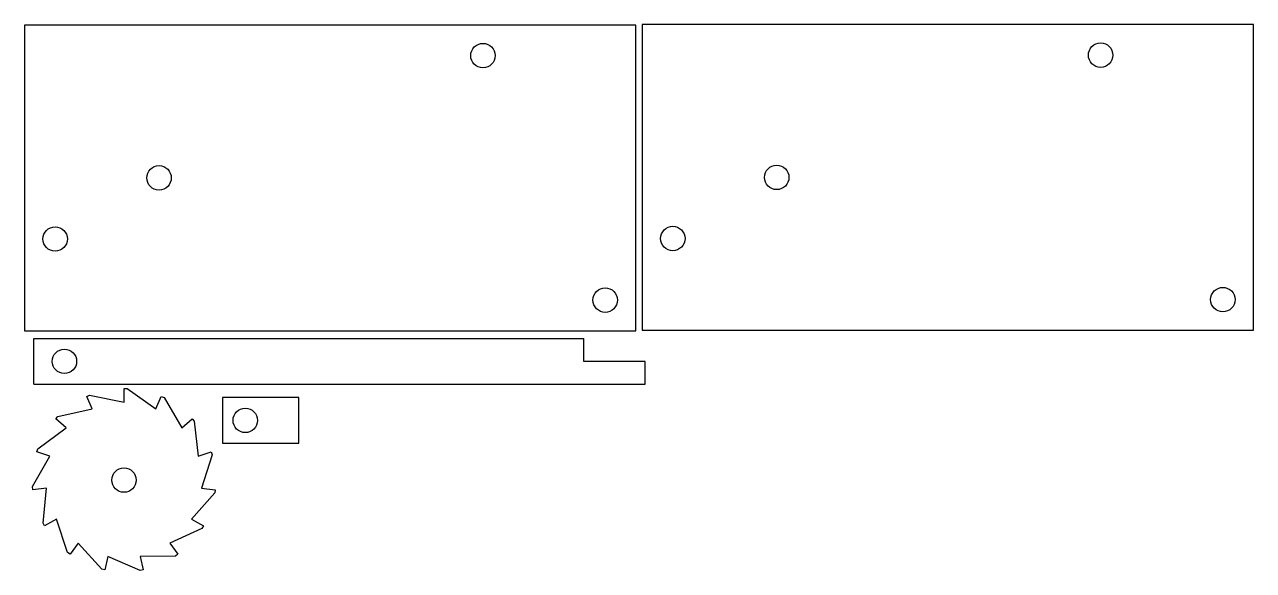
# Model space of a CAD drawing. Extents: x 2 to 806, y 232 to 589.
import ezdxf

# ---------------------------------------------------------------- set-up
doc = ezdxf.new("R2010")
doc.units = 0
doc.layers.get('0').update_dxf_attribs({"linetype": 'CONTINUOUS'})

msp = doc.modelspace()

# ---------------------------------------------------------------- linework, layer by layer
at = {"color": 7, "linetype": 'CONTINUOUS'}
for p, q in [((401.77, 588.53), (1.77, 588.53)), ((1.77, 588.53), (1.77, 388.53)), ((401.77, 388.53), (401.77, 588.53)), ((806.03, 588.85), (406.03, 588.85)), ((406.03, 588.85), (406.03, 388.85)), ((806.03, 388.85), (806.03, 588.85)), ((1.77, 388.53), (401.77, 388.53)), ((406.03, 388.85), (806.03, 388.85)), ((7.86, 383.46), (367.86, 383.46)), ((7.86, 353.46), (7.86, 383.46)), ((367.86, 368.46), (367.86, 383.46)), ((407.86, 368.46), (367.86, 368.46)), ((407.86, 353.46), (407.86, 368.46)), ((7.86, 353.46), (407.86, 353.46)), ((42.44, 345.55), (44.27, 346.37)), ((44.27, 346.37), (66.84, 341.77)), ((66.84, 341.77), (66.84, 350.74)), ((66.84, 350.74), (68.84, 350.74)), ((68.84, 350.74), (87.6, 337.35)), ((46.09, 337.35), (42.44, 345.55)), ((87.6, 337.35), (91.25, 345.55)), ((91.25, 345.55), (93.08, 344.74)), ((93.08, 344.74), (104.76, 324.88)), ((181.21, 344.82), (131.21, 344.82)), ((131.21, 344.82), (131.21, 314.82)), ((181.21, 314.82), (181.21, 344.82)), ((22.25, 330.89), (23.59, 332.38)), ((28.92, 324.88), (22.25, 330.89)), ((23.59, 332.38), (46.09, 337.35)), ((104.76, 324.88), (111.43, 330.89)), ((111.43, 330.89), (112.77, 329.4)), ((10.4, 311.19), (28.92, 324.88)), ((112.77, 329.4), (115.37, 306.51)), ((131.21, 314.82), (181.21, 314.82)), ((6.96, 286.46), (18.31, 306.51)), ((9.78, 309.28), (10.4, 311.19)), ((18.31, 306.51), (9.78, 309.28)), ((115.37, 306.51), (123.91, 309.28)), ((124.52, 307.38), (117.59, 285.41)), ((123.91, 309.28), (124.52, 307.38)), ((7.17, 284.47), (6.96, 286.46)), ((16.1, 285.41), (7.17, 284.47)), ((13.88, 262.47), (16.1, 285.41)), ((126.3, 282.48), (111.03, 265.23)), ((117.59, 285.41), (126.51, 284.47)), ((126.51, 284.47), (126.3, 282.48)), ((14.88, 260.74), (13.88, 262.47)), ((22.65, 265.23), (14.88, 260.74)), ((29.96, 243.38), (22.65, 265.23)), ((117.8, 259.01), (96.83, 249.46)), ((111.03, 265.23), (118.8, 260.74)), ((118.8, 260.74), (117.8, 259.01)), ((36.85, 249.46), (31.58, 242.2)), ((52.41, 232.47), (36.85, 249.46)), ((96.83, 249.46), (102.11, 242.2)), ((31.58, 242.2), (29.96, 243.38)), ((102.11, 242.2), (100.49, 241.02)), ((56.23, 240.83), (54.37, 232.05)), ((77.36, 231.64), (56.23, 240.83)), ((100.49, 241.02), (77.45, 240.83)), ((77.45, 240.83), (79.32, 232.05)), ((54.37, 232.05), (52.41, 232.47)), ((79.32, 232.05), (77.36, 231.64))]:
    msp.add_line(p, q, dxfattribs=at)
for centre in [(301.77, 568.53), (706.03, 568.85), (89.77, 488.53), (494.03, 488.85), (21.77, 448.53), (426.03, 448.85), (381.77, 408.53), (786.03, 408.85), (27.86, 368.46), (146.21, 329.82), (66.84, 290.74)]:
    msp.add_circle(centre, 8, dxfattribs=at)

doc.saveas('drawing.dxf')
